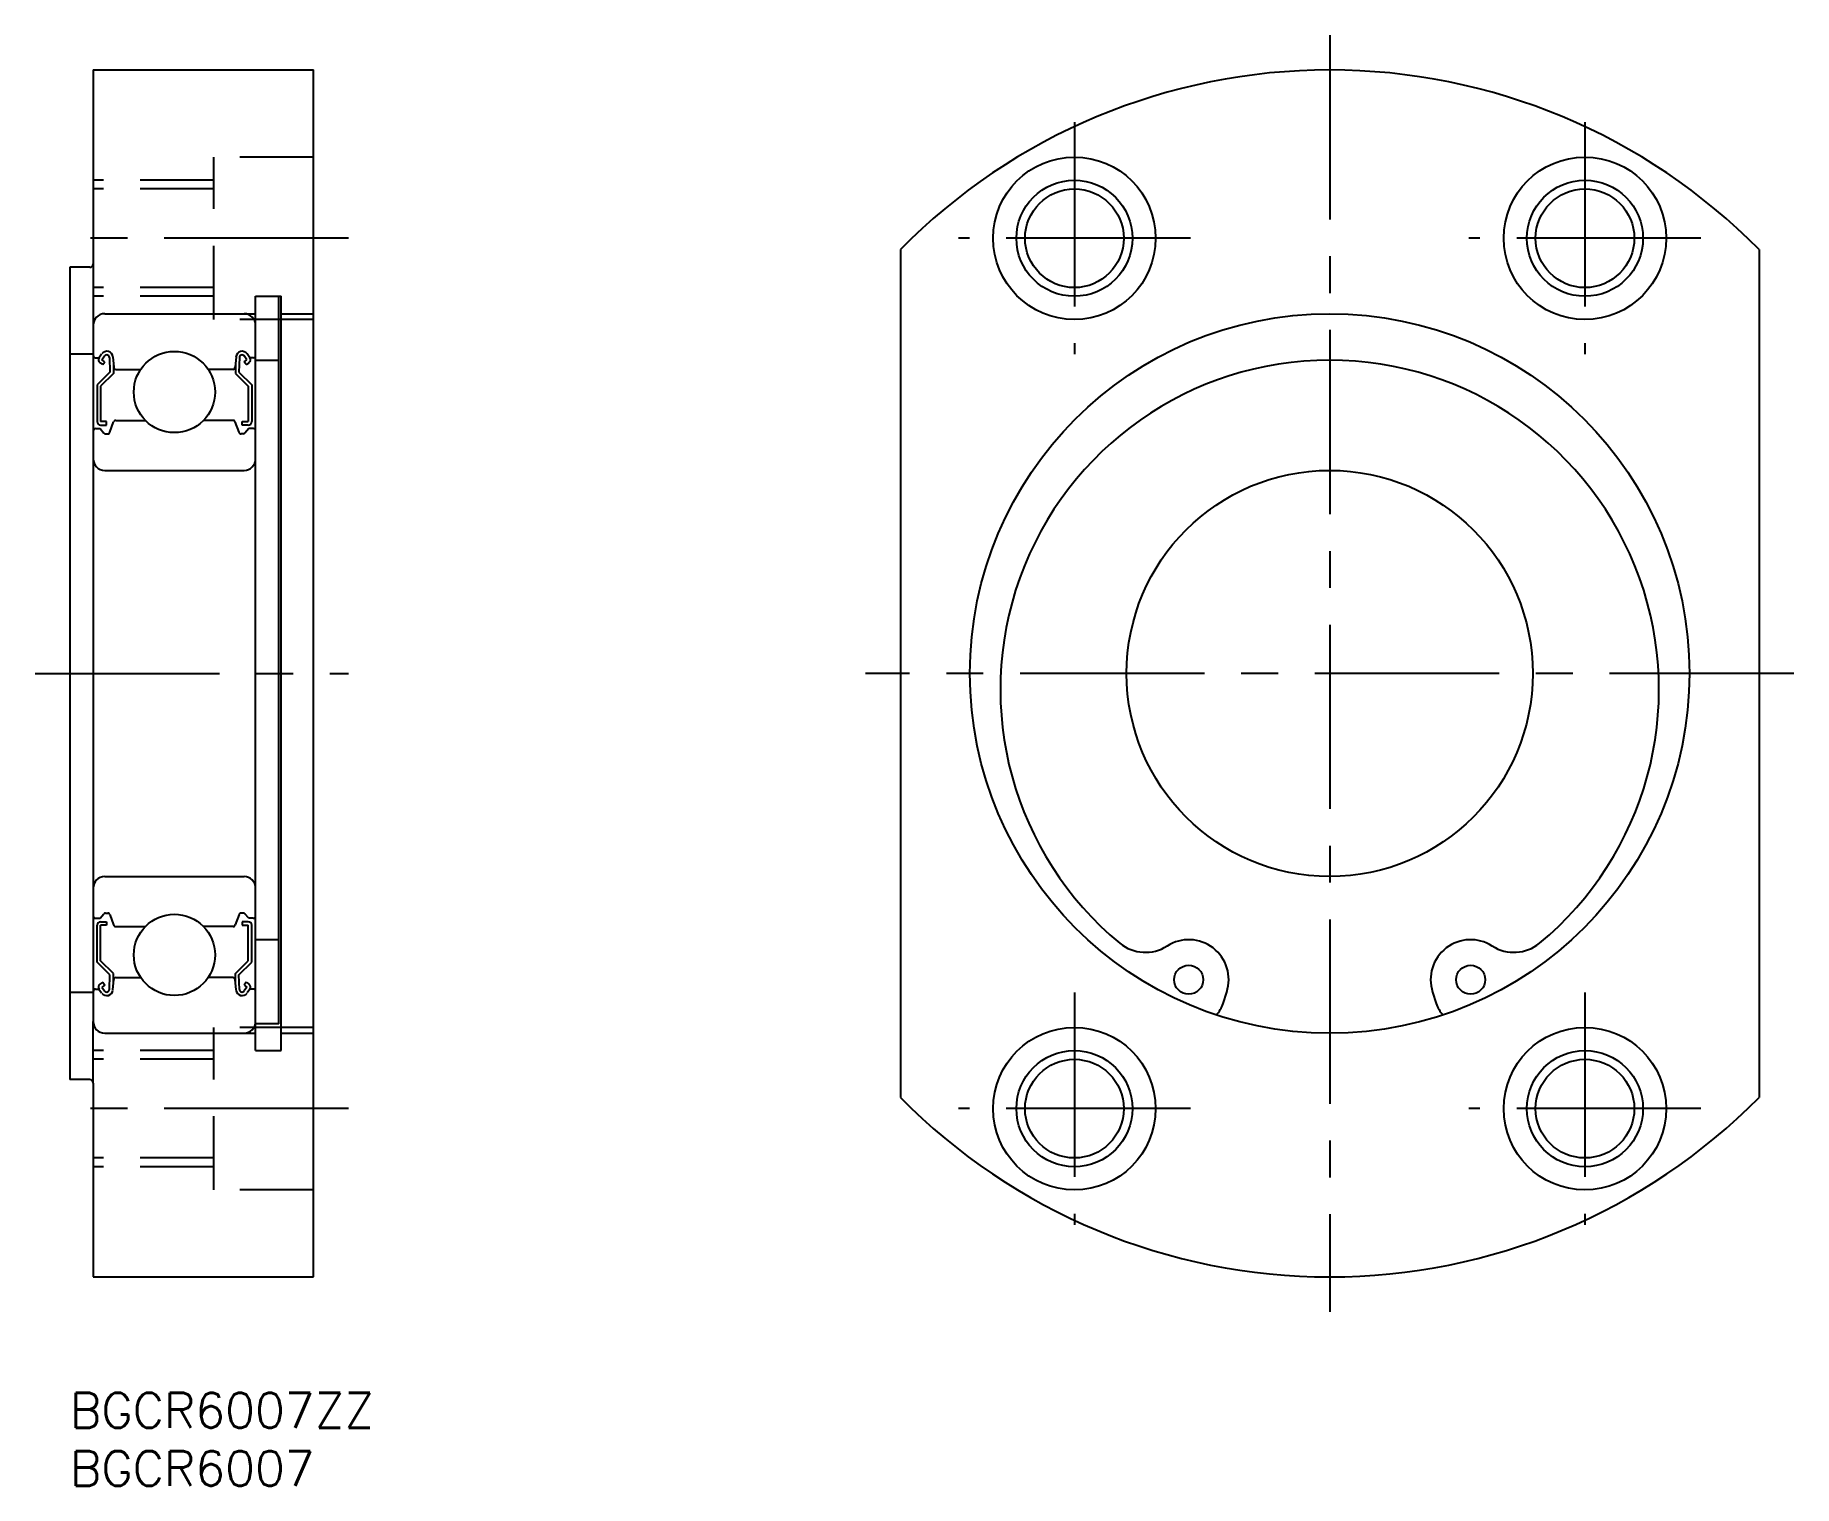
# Model space of a CAD drawing. Extents: x -3 to 149, y -8 to 117.
import ezdxf

# ---------------------------------------------------------------- set-up
doc = ezdxf.new("R2010")
doc.units = 0
doc.header["$LTSCALE"] = 0.5
doc.linetypes.add('CENTER', pattern=[50.8, 31.75, -6.35, 6.35, -6.35])
doc.linetypes.add('DASHED', pattern=[19.05, 12.7, -6.35])
for name, color, linetype in [('MSM_CENTER', 1, 'CENTER'), ('MSM_CONTINUOUS', 7, 'CONTINUOUS'), ('MSM_DASHED', 4, 'DASHED'), ('MSM_NARROW', 5, 'CONTINUOUS'), ('MSM_PART_NUMBER', 7, 'CONTINUOUS')]:
    doc.layers.add(name, color=color, linetype=linetype)
doc.styles.get("Standard").update_dxf_attribs({"font": 'txt.shx', "height": 3, "bigfont": 'bigfont.shx'})

# ---------------------------------------------------------------- blocks, each defined once
blk = doc.blocks.new('*U4')
at = {"layer": 'MSM_PART_NUMBER'}
blk.add_text('BGCR6007ZZ', height=3, dxfattribs=at).set_placement((0, -3))
blk = doc.blocks.new('*U5')
at = {"layer": 'MSM_PART_NUMBER'}
blk.add_text('BGCR6007', height=3, dxfattribs=at).set_placement((0, -8))

msp = doc.modelspace()

# ---------------------------------------------------------------- linework, layer by layer
at = {"layer": 'MSM_CENTER'}
for p, q in [((108.56, 117), (108.56, 7)), ((86.56, 109.5), (86.56, 89.5)), ((130.56, 109.5), (130.56, 89.5)), ((24, 99.5), (-1, 99.5)), ((96.56, 99.5), (76.56, 99.5)), ((140.56, 99.5), (120.56, 99.5)), ((-3, 62), (24, 62)), ((148.56, 62), (68.56, 62)), ((86.56, 34.5), (86.56, 14.5)), ((130.56, 34.5), (130.56, 14.5)), ((24, 24.5), (-1, 24.5)), ((96.56, 24.5), (76.56, 24.5)), ((140.56, 24.5), (120.56, 24.5))]:
    msp.add_line(p, q, dxfattribs=at)
at = {"layer": 'MSM_CONTINUOUS'}
for p, q in [((2, 114), (21, 114)), ((2, 114), (2, 97.3)), ((21, 10), (21, 114)), ((71.56, 98.54), (71.56, 25.46)), ((145.56, 98.54), (145.56, 25.46)), ((0, 97), (0, 27)), ((1.7, 97), (0, 97)), ((16, 29.5), (16, 94.5)), ((16, 94.5), (18.2, 94.5)), ((18, 31.82, -0.5), (18, 94.5, -0.5)), ((18.2, 29.5), (18.2, 94.5)), ((3, 93), (16, 93)), ((18.2, 93), (21, 93)), ((2, 92), (2, 32)), ((2, 89.5), (0, 89.5)), ((2.5, 89.2), (2.73, 89.53)), ((15.5, 89.2), (15.27, 89.53)), ((2.2, 89.2), (2.5, 89.2)), ((3.44, 87.97), (2.34, 86.87)), ((2.82, 88.61), (2.57, 88.78)), ((2.75, 89.03), (2.98, 89.36)), ((2.99, 88.85), (2.75, 89.03)), ((2.82, 88.61), (2.99, 88.85)), ((3.4, 89.23), (3.44, 87.97)), ((3.69, 89.27), (3.77, 88.38)), ((3.74, 88.72), (3.74, 87.85)), ((3.97, 88.2), (6.09, 88.2)), ((14.03, 88.2), (11.91, 88.2)), ((14.31, 89.27), (14.23, 88.38)), ((14.26, 88.72), (14.26, 87.85)), ((14.6, 89.23), (14.56, 87.97)), ((14.56, 87.97), (15.66, 86.87)), ((15.01, 88.85), (15.25, 89.03)), ((15.18, 88.61), (15.01, 88.85)), ((15.25, 89.03), (15.02, 89.36)), ((15.18, 88.61), (15.43, 88.78)), ((15.8, 89.2), (15.5, 89.2)), ((16, 89), (18, 89)), ((2.34, 86.87), (2.34, 83.7)), ((3.74, 87.85), (2.64, 86.75)), ((2.64, 86.75), (2.64, 83.7)), ((14.26, 87.85), (15.36, 86.75)), ((15.36, 86.75), (15.36, 83.7)), ((15.66, 86.87), (15.66, 83.7)), ((3.16, 83.7), (2.64, 83.7)), ((2.64, 83.4), (3.16, 83.4)), ((3.16, 83.4), (3.16, 83.7)), ((3.43, 82.78), (3.76, 83.67)), ((3.95, 83.8), (6.5, 83.8)), ((14.05, 83.8), (11.5, 83.8)), ((14.57, 82.78), (14.24, 83.67)), ((14.84, 83.7), (15.36, 83.7)), ((14.84, 83.4), (14.84, 83.7)), ((15.36, 83.4), (14.84, 83.4)), ((2.2, 83.1), (2.6, 83.1)), ((2.6, 83.1), (2.92, 82.72)), ((3.07, 82.65), (3.25, 82.65)), ((14.93, 82.65), (14.75, 82.65)), ((15.4, 83.1), (15.08, 82.72)), ((15.8, 83.1), (15.4, 83.1)), ((3, 79.5), (15, 79.5)), ((3, 44.5), (15, 44.5)), ((2.6, 40.9), (2.92, 41.28)), ((3.07, 41.35), (3.25, 41.35)), ((3.43, 41.22), (3.76, 40.33)), ((14.57, 41.22), (14.24, 40.33)), ((14.93, 41.35), (14.75, 41.35)), ((15.4, 40.9), (15.08, 41.28)), ((2.2, 40.9), (2.6, 40.9)), ((2.34, 37.13), (2.34, 40.3)), ((2.64, 40.6), (3.16, 40.6)), ((2.64, 37.25), (2.64, 40.3)), ((3.16, 40.3), (2.64, 40.3)), ((3.16, 40.6), (3.16, 40.3)), ((3.95, 40.2), (6.5, 40.2)), ((14.05, 40.2), (11.5, 40.2)), ((15.36, 40.6), (14.84, 40.6)), ((14.84, 40.6), (14.84, 40.3)), ((14.84, 40.3), (15.36, 40.3)), ((15.36, 37.25), (15.36, 40.3)), ((15.8, 40.9), (15.4, 40.9)), ((15.66, 37.13), (15.66, 40.3)), ((18, 39.06), (16, 39.06)), ((3.44, 36.03), (2.34, 37.13)), ((3.74, 36.15), (2.64, 37.25)), ((14.26, 36.15), (15.36, 37.25)), ((14.56, 36.03), (15.66, 37.13)), ((2.82, 35.39), (2.57, 35.22)), ((2.99, 35.15), (2.75, 34.97)), ((2.75, 34.97), (2.98, 34.64)), ((2.82, 35.39), (2.99, 35.15)), ((3.4, 34.77), (3.44, 36.03)), ((3.69, 34.73), (3.77, 35.62)), ((3.74, 35.28), (3.74, 36.15)), ((3.97, 35.8), (6.09, 35.8)), ((14.03, 35.8), (11.91, 35.8)), ((14.31, 34.73), (14.23, 35.62)), ((14.26, 35.28), (14.26, 36.15)), ((14.6, 34.77), (14.56, 36.03)), ((15.18, 35.39), (15.01, 35.15)), ((15.01, 35.15), (15.25, 34.97)), ((15.25, 34.97), (15.02, 34.64)), ((15.18, 35.39), (15.43, 35.22)), ((2, 34.5), (0, 34.5)), ((2.2, 34.8), (2.5, 34.8)), ((2.5, 34.8), (2.73, 34.47)), ((15.5, 34.8), (15.27, 34.47)), ((15.8, 34.8), (15.5, 34.8)), ((99.37, 33.55), (99.69, 34.55)), ((117.43, 34.55), (117.75, 33.55)), ((3, 31), (16, 31)), ((18, 31.82), (16, 31.82)), ((18.2, 31), (21, 31)), ((16, 29.5), (18.2, 29.5)), ((1.7, 27), (0, 27)), ((2, 26.7), (2, 10)), ((2, 10), (21, 10))]:
    msp.add_line(p, q, dxfattribs=at)
for centre, radius in [((86.56, 99.5), 7), ((130.56, 99.5), 7), ((86.56, 99.5), 4.25), ((130.56, 99.5), 4.25), ((108.56, 62), 31), ((9, 86.25), 3.5), ((108.56, 62), 17.5), ((9, 37.75), 3.5), ((96.41, 35.61), 1.25), ((120.71, 35.61), 1.25), ((86.56, 24.5), 7), ((130.56, 24.5), 7), ((86.56, 24.5), 4.25), ((130.56, 24.5), 4.25)]:
    msp.add_circle(centre, radius, dxfattribs=at)
for centre, radius, start, end in [((108.56, 62), 52, 44.6398, 135.3602), ((1.7, 97.3), 0.3, 270, 0), ((3, 92), 1, 90, 180), ((15, 92), 1, 0, 90), ((3.17, 89.23), 0.53, 5.0651, 144.9356), ((3.17, 89.22), 0.23, 2.1311, 144.9356), ((14.83, 89.23), 0.53, 35.0644, 174.9349), ((14.83, 89.22), 0.23, 35.0644, 177.8689), ((2.2, 89.4), 0.2, 180, 270), ((2.75, 89.03), 0.3, 144.9356, 235.0377), ((3.97, 88.4), 0.2, 185.0651, 270), ((14.03, 88.4), 0.2, 270, 354.9349), ((15.25, 89.03), 0.3, 304.9623, 35.0644), ((15.8, 89.4), 0.2, 270, 0), ((108.56, 60.62), 28.38, 309.5855, 230.4145), ((2.64, 83.7), 0.3, 180, 270), ((3.95, 83.6), 0.2, 90, 159.9703), ((14.05, 83.6), 0.2, 20.0297, 90), ((15.36, 83.7), 0.3, 270, 0), ((2.2, 82.9), 0.2, 90, 180), ((3.07, 82.85), 0.2, 219.9991, 270), ((3.25, 82.85), 0.2, 270, 339.9703), ((14.75, 82.85), 0.2, 200.0297, 270), ((14.93, 82.85), 0.2, 270, 320.0009), ((15.8, 82.9), 0.2, 0, 90), ((3, 80.5), 1, 180, 270), ((15, 80.5), 1, 270, 0), ((3, 43.5), 1, 90, 180), ((15, 43.5), 1, 0, 90), ((2.2, 41.1), 0.2, 180, 270), ((3.07, 41.15), 0.2, 90, 140.0009), ((3.25, 41.15), 0.2, 20.0297, 90), ((14.75, 41.15), 0.2, 90, 159.9703), ((14.93, 41.15), 0.2, 39.9991, 90), ((15.8, 41.1), 0.2, 270, 0), ((2.64, 40.3), 0.3, 90, 180), ((3.95, 40.4), 0.2, 200.0297, 270), ((14.05, 40.4), 0.2, 270, 339.9703), ((15.36, 40.3), 0.3, 0, 90), ((92.68, 41.42), 3.45, 230.4145, 302.7519), ((96.41, 35.61), 3.45, 342.0968, 122.7519), ((120.71, 35.61), 3.45, 57.2481, 197.9032), ((124.44, 41.42), 3.45, 237.2481, 309.5855), ((2.75, 34.97), 0.3, 124.9623, 215.0644), ((3.97, 35.6), 0.2, 90, 174.9349), ((14.03, 35.6), 0.2, 5.0651, 90), ((15.25, 34.97), 0.3, 324.9356, 55.0377), ((2.2, 34.6), 0.2, 90, 180), ((3.17, 34.77), 0.53, 215.0644, 354.9349), ((3.17, 34.78), 0.23, 215.0644, 357.8689), ((14.83, 34.77), 0.53, 185.0651, 324.9356), ((14.83, 34.78), 0.23, 182.1311, 324.9356), ((15.8, 34.6), 0.2, 0, 90), ((96.99, 34.32), 2.5, 315.909, 342.0968), ((120.13, 34.32), 2.5, 197.9032, 224.091), ((3, 32), 1, 180, 270), ((15, 32), 1, 270, 0), ((1.7, 26.7), 0.3, 0, 90), ((108.56, 62), 52, 224.6398, 315.3602)]:
    msp.add_arc(centre, radius, start, end, dxfattribs=at)
at = {"layer": 'MSM_DASHED'}
for p, q in [((12.4, 92.5), (12.4, 106.5)), ((21, 106.5), (12.4, 106.5)), ((12.4, 104.5), (2, 104.5)), ((12.4, 103.75), (2, 103.75)), ((2, 97.3), (2, 92)), ((12.4, 95.25), (2, 95.25)), ((12.4, 94.5), (2, 94.5)), ((21, 92.5), (12.4, 92.5)), ((2, 26.7), (2, 32)), ((12.4, 17.5), (12.4, 31.5)), ((21, 31.5), (12.4, 31.5)), ((12.4, 29.5), (2, 29.5)), ((12.4, 28.75), (2, 28.75)), ((12.4, 20.25), (2, 20.25)), ((12.4, 19.5), (2, 19.5)), ((21, 17.5), (12.4, 17.5))]:
    msp.add_line(p, q, dxfattribs=at)
at = {"layer": 'MSM_NARROW'}
for centre in [(86.56, 99.5), (130.56, 99.5), (86.56, 24.5), (130.56, 24.5)]:
    msp.add_circle(centre, 5, dxfattribs=at)

# ---------------------------------------------------------------- block references
at = {"layer": 'MSM_CONTINUOUS'}
for name in ['*U4', '*U5']:
    msp.add_blockref(name, (0, 0), dxfattribs=at)

doc.saveas('drawing.dxf')
